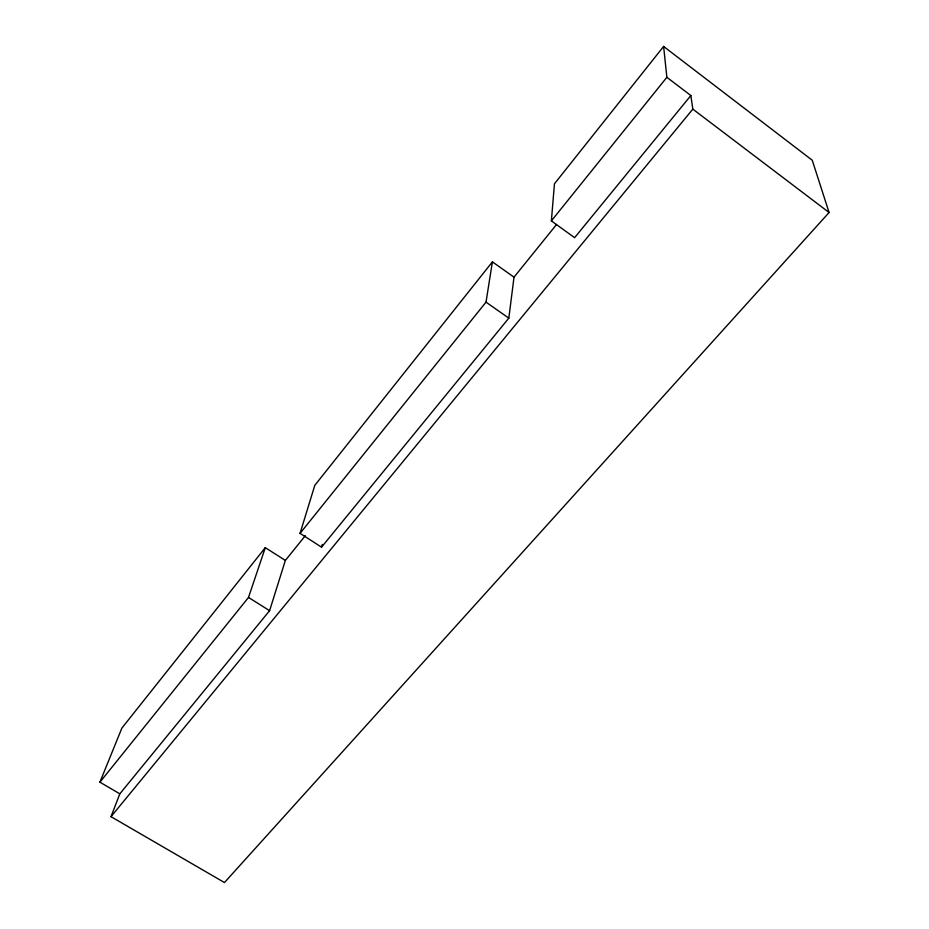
<?xml version="1.0" encoding="UTF-8"?>
<svg xmlns="http://www.w3.org/2000/svg" width="929" height="929" viewBox="0 0 929 929"><rect width="100%" height="100%" fill="white"/><g stroke="black" fill="none" stroke-linecap="round" stroke-linejoin="round"><path stroke-width="1.39" d="M663.608 46.45L666.871 77.293L690.862 95.536L574.621 237.685L551.373 220.893L554.45 183.803L663.608 46.45L812.248 160.241L829.086 212.509L224.47 882.55L111.004 816.672L119.829 793.83L269.596 610.69L285.354 560.431L305.293 535.719M514.016 277.167L492.405 261.862L314.803 485.344L300.055 533.351L321.539 547.169L508.825 318.136L514.016 277.167L556.541 224.493M300.055 533.351L486.018 302.146L492.405 261.862M321.539 547.169L322.317 544.406M119.829 793.83L99.914 782.183L248.507 597.44L265.288 547.645L285.354 560.431M99.914 782.183L121.862 728.115L265.288 547.645M551.373 220.893L666.871 77.293M111.004 816.672L692.825 109.123L690.862 95.536M248.507 597.44L269.596 610.69M486.018 302.146L508.825 318.136M692.825 109.123L829.086 212.509"/></g></svg>
